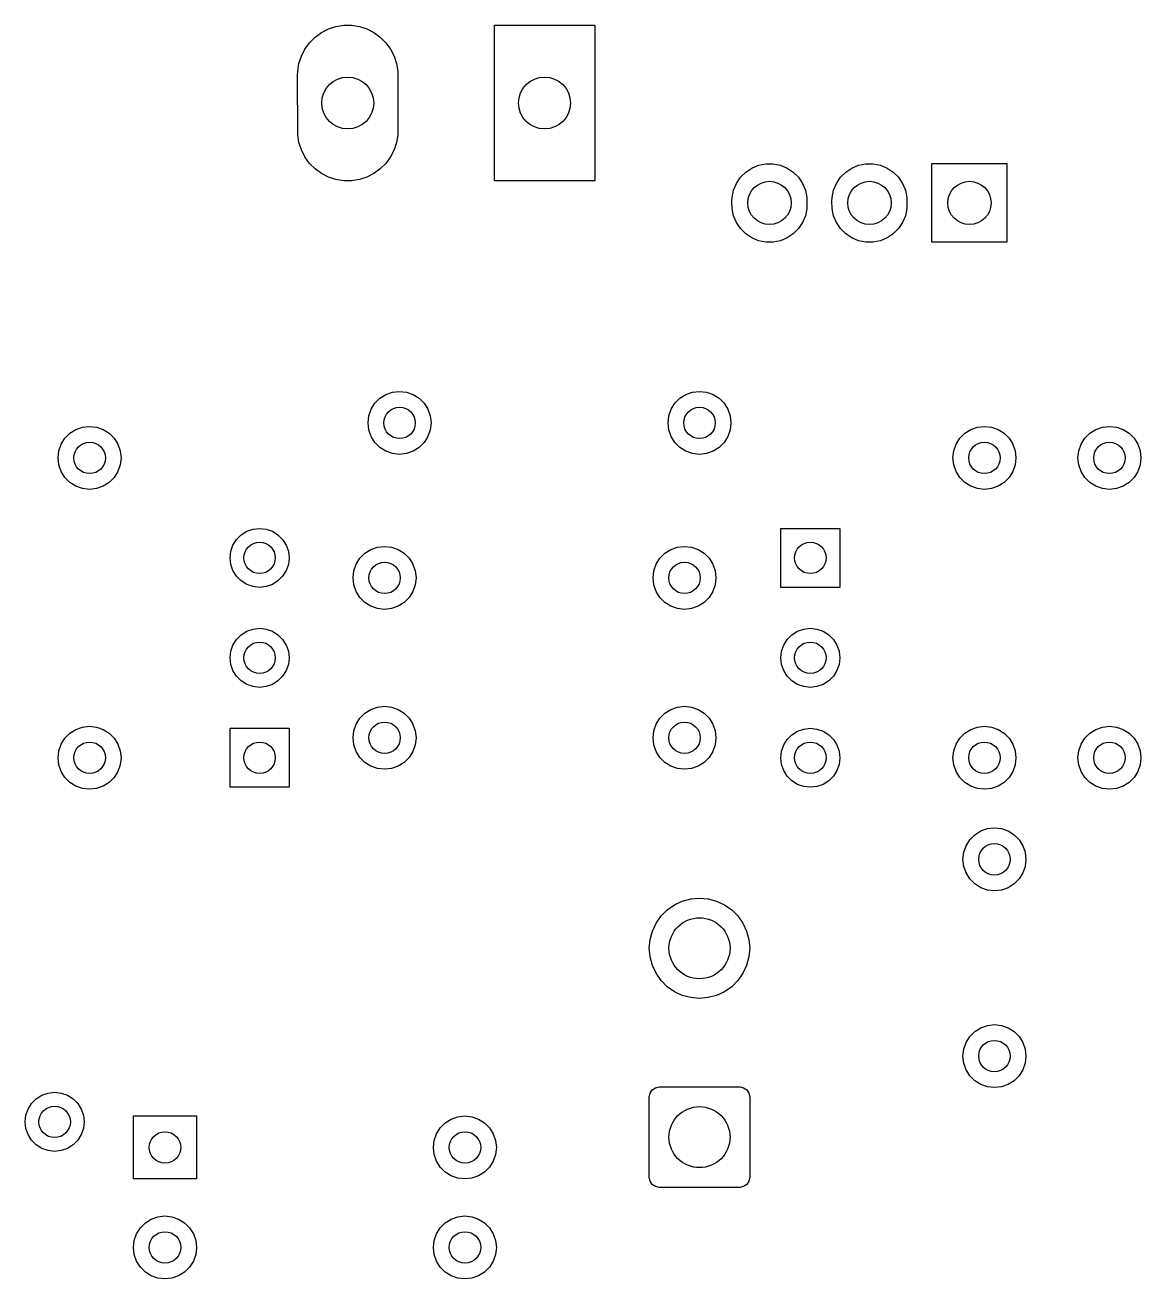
# Model space of a CAD drawing. Extents: x 57.3 to 117, y -104.7 to -72.8.
# Drawn here: x 88.66 to 117, y -104.68 to -72.82 of the extents above; entities that cross this region are included whole.
import ezdxf

# ---------------------------------------------------------------- set-up
doc = ezdxf.new("R2010")
doc.units = 0
doc.layers.add('BLACK', color=7, linetype='CONTINUOUS')

msp = doc.modelspace()

# ---------------------------------------------------------------- linework, layer by layer
at = {"layer": 'BLACK', "linetype": 'CONTINUOUS'}
for p, q in [((96.187814, -73.010884), (96.366079, -72.920054)), ((96.366079, -72.920054), (96.556357, -72.858228)), ((96.556357, -72.858228), (96.753965, -72.82693)), ((96.753965, -72.82693), (96.954035, -72.82693)), ((96.954035, -72.82693), (97.151643, -72.858228)), ((97.151643, -72.858228), (97.341921, -72.920054)), ((97.341921, -72.920054), (97.520186, -73.010884)), ((100.579, -76.783), (100.579, -72.823)), ((100.579, -72.823), (103.129, -72.823)), ((103.129, -72.823), (103.129, -76.783)), ((95.766884, -73.431814), (95.884482, -73.269954)), ((95.884482, -73.269954), (96.025954, -73.128482)), ((96.025954, -73.128482), (96.187814, -73.010884)), ((97.520186, -73.010884), (97.682046, -73.128482)), ((97.682046, -73.128482), (97.823518, -73.269954)), ((97.823518, -73.269954), (97.941116, -73.431814)), ((95.676054, -73.610079), (95.766884, -73.431814)), ((97.941116, -73.431814), (98.031946, -73.610079)), ((95.58293, -73.997965), (95.614228, -73.800357)), ((95.614228, -73.800357), (95.676054, -73.610079)), ((98.031946, -73.610079), (98.093772, -73.800357)), ((98.093772, -73.800357), (98.12507, -73.997965)), ((95.579, -74.098), (95.58293, -73.997965)), ((95.58293, -75.608035), (95.579, -74.098)), ((98.12507, -73.997965), (98.129, -75.508)), ((95.614228, -75.805643), (95.58293, -75.608035)), ((95.676054, -75.995921), (95.614228, -75.805643)), ((98.093772, -75.805643), (98.031946, -75.995921)), ((98.12507, -75.608035), (98.093772, -75.805643)), ((98.129, -75.508), (98.12507, -75.608035)), ((95.766884, -76.174186), (95.676054, -75.995921)), ((98.031946, -75.995921), (97.941116, -76.174186)), ((95.884482, -76.336046), (95.766884, -76.174186)), ((96.025954, -76.477518), (95.884482, -76.336046)), ((97.823518, -76.336046), (97.682046, -76.477518)), ((97.941116, -76.174186), (97.823518, -76.336046)), ((106.96474, -76.559208), (107.119995, -76.45547)), ((107.119995, -76.45547), (107.292504, -76.384014)), ((107.292504, -76.384014), (107.475639, -76.347587)), ((107.475639, -76.347587), (107.662361, -76.347587)), ((107.662361, -76.347587), (107.845496, -76.384014)), ((107.845496, -76.384014), (108.018005, -76.45547)), ((108.018005, -76.45547), (108.17326, -76.559208)), ((109.50474, -76.559208), (109.659995, -76.45547)), ((109.659995, -76.45547), (109.832504, -76.384014)), ((109.832504, -76.384014), (110.015639, -76.347587)), ((110.015639, -76.347587), (110.202361, -76.347587)), ((110.202361, -76.347587), (110.385496, -76.384014)), ((110.385496, -76.384014), (110.558005, -76.45547)), ((110.558005, -76.45547), (110.71326, -76.559208)), ((111.6965, -78.343), (111.6965, -76.343)), ((111.6965, -76.343), (113.6015, -76.343)), ((113.6015, -76.343), (113.6015, -78.343)), ((96.187814, -76.595116), (96.025954, -76.477518)), ((96.366079, -76.685946), (96.187814, -76.595116)), ((96.556357, -76.747772), (96.366079, -76.685946)), ((96.753965, -76.77907), (96.556357, -76.747772)), ((97.151643, -76.747772), (96.954035, -76.77907)), ((97.341921, -76.685946), (97.151643, -76.747772)), ((97.520186, -76.595116), (97.341921, -76.685946)), ((97.682046, -76.477518), (97.520186, -76.595116)), ((106.72897, -76.846495), (106.832708, -76.69124)), ((106.832708, -76.69124), (106.96474, -76.559208)), ((108.17326, -76.559208), (108.305292, -76.69124)), ((108.305292, -76.69124), (108.40903, -76.846495)), ((109.26897, -76.846495), (109.372708, -76.69124)), ((109.372708, -76.69124), (109.50474, -76.559208)), ((110.71326, -76.559208), (110.845292, -76.69124)), ((110.845292, -76.69124), (110.94903, -76.846495)), ((96.954035, -76.77907), (96.753965, -76.77907)), ((103.129, -76.783), (100.579, -76.783)), ((106.621087, -77.202139), (106.657514, -77.019004)), ((106.657514, -77.019004), (106.72897, -76.846495)), ((108.40903, -76.846495), (108.480486, -77.019004)), ((108.480486, -77.019004), (108.516913, -77.202139)), ((109.161087, -77.202139), (109.197514, -77.019004)), ((109.197514, -77.019004), (109.26897, -76.846495)), ((110.94903, -76.846495), (111.020486, -77.019004)), ((111.020486, -77.019004), (111.056913, -77.202139)), ((106.6165, -77.2955), (106.621087, -77.202139)), ((106.621087, -77.483861), (106.6165, -77.2955)), ((108.516913, -77.202139), (108.5215, -77.3905)), ((108.5215, -77.3905), (108.516913, -77.483861)), ((109.1565, -77.2955), (109.161087, -77.202139)), ((109.161087, -77.483861), (109.1565, -77.2955)), ((111.056913, -77.202139), (111.0615, -77.3905)), ((111.0615, -77.3905), (111.056913, -77.483861)), ((106.657514, -77.666996), (106.621087, -77.483861)), ((106.72897, -77.839505), (106.657514, -77.666996)), ((108.480486, -77.666996), (108.40903, -77.839505)), ((108.516913, -77.483861), (108.480486, -77.666996)), ((109.197514, -77.666996), (109.161087, -77.483861)), ((109.26897, -77.839505), (109.197514, -77.666996)), ((111.020486, -77.666996), (110.94903, -77.839505)), ((111.056913, -77.483861), (111.020486, -77.666996)), ((106.832708, -77.99476), (106.72897, -77.839505)), ((106.96474, -78.126792), (106.832708, -77.99476)), ((108.305292, -77.99476), (108.17326, -78.126792)), ((108.40903, -77.839505), (108.305292, -77.99476)), ((109.372708, -77.99476), (109.26897, -77.839505)), ((109.50474, -78.126792), (109.372708, -77.99476)), ((110.845292, -77.99476), (110.71326, -78.126792)), ((110.94903, -77.839505), (110.845292, -77.99476)), ((107.119995, -78.23053), (106.96474, -78.126792)), ((107.292504, -78.301986), (107.119995, -78.23053)), ((107.475639, -78.338413), (107.292504, -78.301986)), ((107.662361, -78.338413), (107.475639, -78.338413)), ((107.845496, -78.301986), (107.662361, -78.338413)), ((108.018005, -78.23053), (107.845496, -78.301986)), ((108.17326, -78.126792), (108.018005, -78.23053)), ((109.659995, -78.23053), (109.50474, -78.126792)), ((109.832504, -78.301986), (109.659995, -78.23053)), ((110.015639, -78.338413), (109.832504, -78.301986)), ((110.202361, -78.338413), (110.015639, -78.338413)), ((110.385496, -78.301986), (110.202361, -78.338413)), ((110.558005, -78.23053), (110.385496, -78.301986)), ((110.71326, -78.126792), (110.558005, -78.23053)), ((113.6015, -78.343), (111.6965, -78.343)), ((97.823893, -82.210225), (97.992983, -82.151058)), ((97.992983, -82.151058), (98.171, -82.131)), ((98.171, -82.131), (98.349017, -82.151058)), ((98.349017, -82.151058), (98.518107, -82.210225)), ((105.443893, -82.210225), (105.612983, -82.151058)), ((105.612983, -82.151058), (105.791, -82.131)), ((105.791, -82.131), (105.969017, -82.151058)), ((105.969017, -82.151058), (106.138107, -82.210225)), ((97.450225, -82.583893), (97.545535, -82.432208)), ((97.545535, -82.432208), (97.672208, -82.305535)), ((97.672208, -82.305535), (97.823893, -82.210225)), ((98.518107, -82.210225), (98.669792, -82.305535)), ((98.669792, -82.305535), (98.796465, -82.432208)), ((98.796465, -82.432208), (98.891775, -82.583893)), ((105.070225, -82.583893), (105.165535, -82.432208)), ((105.165535, -82.432208), (105.292208, -82.305535)), ((105.292208, -82.305535), (105.443893, -82.210225)), ((106.138107, -82.210225), (106.289792, -82.305535)), ((106.289792, -82.305535), (106.416465, -82.432208)), ((106.416465, -82.432208), (106.511775, -82.583893)), ((97.371, -82.931), (97.391058, -82.752983)), ((97.391058, -82.752983), (97.450225, -82.583893)), ((98.891775, -82.583893), (98.950942, -82.752983)), ((98.950942, -82.752983), (98.971, -82.931)), ((104.991, -82.931), (105.011058, -82.752983)), ((105.011058, -82.752983), (105.070225, -82.583893)), ((106.511775, -82.583893), (106.570942, -82.752983)), ((106.570942, -82.752983), (106.591, -82.931)), ((89.798208, -83.194535), (89.949893, -83.099225)), ((89.949893, -83.099225), (90.118983, -83.040058)), ((90.118983, -83.040058), (90.297, -83.02)), ((90.297, -83.02), (90.475017, -83.040058)), ((90.475017, -83.040058), (90.644107, -83.099225)), ((90.644107, -83.099225), (90.795792, -83.194535)), ((97.391058, -83.109017), (97.371, -82.931)), ((97.450225, -83.278107), (97.391058, -83.109017)), ((98.950942, -83.109017), (98.891775, -83.278107)), ((98.971, -82.931), (98.950942, -83.109017)), ((105.011058, -83.109017), (104.991, -82.931)), ((105.070225, -83.278107), (105.011058, -83.109017)), ((106.570942, -83.109017), (106.511775, -83.278107)), ((106.591, -82.931), (106.570942, -83.109017)), ((112.531208, -83.194535), (112.682893, -83.099225)), ((112.682893, -83.099225), (112.851983, -83.040058)), ((112.851983, -83.040058), (113.03, -83.02)), ((113.03, -83.02), (113.208017, -83.040058)), ((113.208017, -83.040058), (113.377107, -83.099225)), ((113.377107, -83.099225), (113.528792, -83.194535)), ((115.706208, -83.194535), (115.857893, -83.099225)), ((115.857893, -83.099225), (116.026983, -83.040058)), ((116.026983, -83.040058), (116.205, -83.02)), ((116.205, -83.02), (116.383017, -83.040058)), ((116.383017, -83.040058), (116.552107, -83.099225)), ((116.552107, -83.099225), (116.703792, -83.194535)), ((89.576225, -83.472893), (89.671535, -83.321208)), ((89.671535, -83.321208), (89.798208, -83.194535)), ((90.795792, -83.194535), (90.922465, -83.321208)), ((90.922465, -83.321208), (91.017775, -83.472893)), ((97.545535, -83.429792), (97.450225, -83.278107)), ((97.672208, -83.556465), (97.545535, -83.429792)), ((98.796465, -83.429792), (98.669792, -83.556465)), ((98.891775, -83.278107), (98.796465, -83.429792)), ((105.165535, -83.429792), (105.070225, -83.278107)), ((105.292208, -83.556465), (105.165535, -83.429792)), ((106.416465, -83.429792), (106.289792, -83.556465)), ((106.511775, -83.278107), (106.416465, -83.429792)), ((112.309225, -83.472893), (112.404535, -83.321208)), ((112.404535, -83.321208), (112.531208, -83.194535)), ((113.528792, -83.194535), (113.655465, -83.321208)), ((113.655465, -83.321208), (113.750775, -83.472893)), ((115.484225, -83.472893), (115.579535, -83.321208)), ((115.579535, -83.321208), (115.706208, -83.194535)), ((116.703792, -83.194535), (116.830465, -83.321208)), ((116.830465, -83.321208), (116.925775, -83.472893)), ((89.497, -83.82), (89.517058, -83.641983)), ((89.517058, -83.641983), (89.576225, -83.472893)), ((91.017775, -83.472893), (91.076942, -83.641983)), ((91.076942, -83.641983), (91.097, -83.82)), ((97.823893, -83.651775), (97.672208, -83.556465)), ((97.992983, -83.710942), (97.823893, -83.651775)), ((98.171, -83.731), (97.992983, -83.710942)), ((98.349017, -83.710942), (98.171, -83.731)), ((98.518107, -83.651775), (98.349017, -83.710942)), ((98.669792, -83.556465), (98.518107, -83.651775)), ((105.443893, -83.651775), (105.292208, -83.556465)), ((105.612983, -83.710942), (105.443893, -83.651775)), ((105.791, -83.731), (105.612983, -83.710942)), ((105.969017, -83.710942), (105.791, -83.731)), ((106.138107, -83.651775), (105.969017, -83.710942)), ((106.289792, -83.556465), (106.138107, -83.651775)), ((112.23, -83.82), (112.250058, -83.641983)), ((112.250058, -83.641983), (112.309225, -83.472893)), ((113.750775, -83.472893), (113.809942, -83.641983)), ((113.809942, -83.641983), (113.83, -83.82)), ((115.405, -83.82), (115.425058, -83.641983)), ((115.425058, -83.641983), (115.484225, -83.472893)), ((116.925775, -83.472893), (116.984942, -83.641983)), ((116.984942, -83.641983), (117.005, -83.82)), ((89.517058, -83.998017), (89.497, -83.82)), ((89.576225, -84.167107), (89.517058, -83.998017)), ((91.076942, -83.998017), (91.017775, -84.167107)), ((91.097, -83.82), (91.076942, -83.998017)), ((112.250058, -83.998017), (112.23, -83.82)), ((112.309225, -84.167107), (112.250058, -83.998017)), ((113.809942, -83.998017), (113.750775, -84.167107)), ((113.83, -83.82), (113.809942, -83.998017)), ((115.425058, -83.998017), (115.405, -83.82)), ((115.484225, -84.167107), (115.425058, -83.998017)), ((116.984942, -83.998017), (116.925775, -84.167107)), ((117.005, -83.82), (116.984942, -83.998017)), ((89.671535, -84.318792), (89.576225, -84.167107)), ((89.798208, -84.445465), (89.671535, -84.318792)), ((90.922465, -84.318792), (90.795792, -84.445465)), ((91.017775, -84.167107), (90.922465, -84.318792)), ((112.404535, -84.318792), (112.309225, -84.167107)), ((112.531208, -84.445465), (112.404535, -84.318792)), ((113.655465, -84.318792), (113.528792, -84.445465)), ((113.750775, -84.167107), (113.655465, -84.318792)), ((115.579535, -84.318792), (115.484225, -84.167107)), ((115.706208, -84.445465), (115.579535, -84.318792)), ((116.830465, -84.318792), (116.703792, -84.445465)), ((116.925775, -84.167107), (116.830465, -84.318792)), ((89.949893, -84.540775), (89.798208, -84.445465)), ((90.118983, -84.599942), (89.949893, -84.540775)), ((90.297, -84.62), (90.118983, -84.599942)), ((90.475017, -84.599942), (90.297, -84.62)), ((90.644107, -84.540775), (90.475017, -84.599942)), ((90.795792, -84.445465), (90.644107, -84.540775)), ((112.682893, -84.540775), (112.531208, -84.445465)), ((112.851983, -84.599942), (112.682893, -84.540775)), ((113.03, -84.62), (112.851983, -84.599942)), ((113.208017, -84.599942), (113.03, -84.62)), ((113.377107, -84.540775), (113.208017, -84.599942)), ((113.528792, -84.445465), (113.377107, -84.540775)), ((115.857893, -84.540775), (115.706208, -84.445465)), ((116.026983, -84.599942), (115.857893, -84.540775)), ((116.205, -84.62), (116.026983, -84.599942)), ((116.383017, -84.599942), (116.205, -84.62)), ((116.552107, -84.540775), (116.383017, -84.599942)), ((116.703792, -84.445465), (116.552107, -84.540775)), ((94.147383, -85.773626), (94.289587, -85.684273)), ((94.289587, -85.684273), (94.448109, -85.628804)), ((94.448109, -85.628804), (94.615, -85.61)), ((94.615, -85.61), (94.781891, -85.628804)), ((94.781891, -85.628804), (94.940413, -85.684273)), ((94.940413, -85.684273), (95.082617, -85.773626)), ((107.856, -87.11), (107.856, -85.61)), ((107.856, -85.61), (109.356, -85.61)), ((109.356, -85.61), (109.356, -87.11)), ((93.939273, -86.034587), (94.028626, -85.892383)), ((94.028626, -85.892383), (94.147383, -85.773626)), ((95.082617, -85.773626), (95.201374, -85.892383)), ((95.201374, -85.892383), (95.290727, -86.034587)), ((93.865, -86.36), (93.883804, -86.193109)), ((93.883804, -86.193109), (93.939273, -86.034587)), ((95.290727, -86.034587), (95.346196, -86.193109)), ((95.346196, -86.193109), (95.365, -86.36)), ((97.164535, -86.369208), (97.291208, -86.242535)), ((97.291208, -86.242535), (97.442893, -86.147225)), ((97.442893, -86.147225), (97.611983, -86.088058)), ((97.611983, -86.088058), (97.79, -86.068)), ((97.79, -86.068), (97.968017, -86.088058)), ((97.968017, -86.088058), (98.137107, -86.147225)), ((98.137107, -86.147225), (98.288792, -86.242535)), ((98.288792, -86.242535), (98.415465, -86.369208)), ((104.784535, -86.369208), (104.911208, -86.242535)), ((104.911208, -86.242535), (105.062893, -86.147225)), ((105.062893, -86.147225), (105.231983, -86.088058)), ((105.231983, -86.088058), (105.41, -86.068)), ((105.41, -86.068), (105.588017, -86.088058)), ((105.588017, -86.088058), (105.757107, -86.147225)), ((105.757107, -86.147225), (105.908792, -86.242535)), ((105.908792, -86.242535), (106.035465, -86.369208)), ((93.883804, -86.526891), (93.865, -86.36)), ((93.939273, -86.685413), (93.883804, -86.526891)), ((95.346196, -86.526891), (95.290727, -86.685413)), ((95.365, -86.36), (95.346196, -86.526891)), ((97.010058, -86.689983), (97.069225, -86.520893)), ((97.069225, -86.520893), (97.164535, -86.369208)), ((98.415465, -86.369208), (98.510775, -86.520893)), ((98.510775, -86.520893), (98.569942, -86.689983)), ((104.630058, -86.689983), (104.689225, -86.520893)), ((104.689225, -86.520893), (104.784535, -86.369208)), ((106.035465, -86.369208), (106.130775, -86.520893)), ((106.130775, -86.520893), (106.189942, -86.689983)), ((94.028626, -86.827617), (93.939273, -86.685413)), ((94.147383, -86.946374), (94.028626, -86.827617)), ((94.289587, -87.035727), (94.147383, -86.946374)), ((95.082617, -86.946374), (94.940413, -87.035727)), ((95.201374, -86.827617), (95.082617, -86.946374)), ((95.290727, -86.685413), (95.201374, -86.827617)), ((96.99, -86.868), (97.010058, -86.689983)), ((97.010058, -87.046017), (96.99, -86.868)), ((98.569942, -86.689983), (98.59, -86.868)), ((98.59, -86.868), (98.569942, -87.046017)), ((104.61, -86.868), (104.630058, -86.689983)), ((104.630058, -87.046017), (104.61, -86.868)), ((106.189942, -86.689983), (106.21, -86.868)), ((106.21, -86.868), (106.189942, -87.046017)), ((94.448109, -87.091196), (94.289587, -87.035727)), ((94.615, -87.11), (94.448109, -87.091196)), ((94.781891, -87.091196), (94.615, -87.11)), ((94.940413, -87.035727), (94.781891, -87.091196)), ((97.069225, -87.215107), (97.010058, -87.046017)), ((97.164535, -87.366792), (97.069225, -87.215107)), ((98.510775, -87.215107), (98.415465, -87.366792)), ((98.569942, -87.046017), (98.510775, -87.215107)), ((104.689225, -87.215107), (104.630058, -87.046017)), ((104.784535, -87.366792), (104.689225, -87.215107)), ((106.130775, -87.215107), (106.035465, -87.366792)), ((106.189942, -87.046017), (106.130775, -87.215107)), ((109.356, -87.11), (107.856, -87.11)), ((97.291208, -87.493465), (97.164535, -87.366792)), ((97.442893, -87.588775), (97.291208, -87.493465)), ((97.611983, -87.647942), (97.442893, -87.588775)), ((98.137107, -87.588775), (97.968017, -87.647942)), ((98.288792, -87.493465), (98.137107, -87.588775)), ((98.415465, -87.366792), (98.288792, -87.493465)), ((104.911208, -87.493465), (104.784535, -87.366792)), ((105.062893, -87.588775), (104.911208, -87.493465)), ((105.231983, -87.647942), (105.062893, -87.588775)), ((105.757107, -87.588775), (105.588017, -87.647942)), ((105.908792, -87.493465), (105.757107, -87.588775)), ((106.035465, -87.366792), (105.908792, -87.493465)), ((97.79, -87.668), (97.611983, -87.647942)), ((97.968017, -87.647942), (97.79, -87.668)), ((105.41, -87.668), (105.231983, -87.647942)), ((105.588017, -87.647942), (105.41, -87.668)), ((94.147383, -88.313626), (94.289587, -88.224273)), ((94.289587, -88.224273), (94.448109, -88.168804)), ((94.448109, -88.168804), (94.615, -88.15)), ((94.615, -88.15), (94.781891, -88.168804)), ((94.781891, -88.168804), (94.940413, -88.224273)), ((94.940413, -88.224273), (95.082617, -88.313626)), ((108.138383, -88.313626), (108.280587, -88.224273)), ((108.280587, -88.224273), (108.439109, -88.168804)), ((108.439109, -88.168804), (108.606, -88.15)), ((108.606, -88.15), (108.772891, -88.168804)), ((108.772891, -88.168804), (108.931413, -88.224273)), ((108.931413, -88.224273), (109.073617, -88.313626)), ((93.939273, -88.574587), (94.028626, -88.432383)), ((94.028626, -88.432383), (94.147383, -88.313626)), ((95.082617, -88.313626), (95.201374, -88.432383)), ((95.201374, -88.432383), (95.290727, -88.574587)), ((107.930273, -88.574587), (108.019626, -88.432383)), ((108.019626, -88.432383), (108.138383, -88.313626)), ((109.073617, -88.313626), (109.192374, -88.432383)), ((109.192374, -88.432383), (109.281727, -88.574587)), ((93.865, -88.9), (93.883804, -88.733109)), ((93.883804, -88.733109), (93.939273, -88.574587)), ((95.290727, -88.574587), (95.346196, -88.733109)), ((95.346196, -88.733109), (95.365, -88.9)), ((107.856, -88.9), (107.874804, -88.733109)), ((107.874804, -88.733109), (107.930273, -88.574587)), ((109.281727, -88.574587), (109.337196, -88.733109)), ((109.337196, -88.733109), (109.356, -88.9)), ((93.883804, -89.066891), (93.865, -88.9)), ((93.939273, -89.225413), (93.883804, -89.066891)), ((95.346196, -89.066891), (95.290727, -89.225413)), ((95.365, -88.9), (95.346196, -89.066891)), ((107.874804, -89.066891), (107.856, -88.9)), ((107.930273, -89.225413), (107.874804, -89.066891)), ((109.337196, -89.066891), (109.281727, -89.225413)), ((109.356, -88.9), (109.337196, -89.066891)), ((94.028626, -89.367617), (93.939273, -89.225413)), ((94.147383, -89.486374), (94.028626, -89.367617)), ((94.289587, -89.575727), (94.147383, -89.486374)), ((95.082617, -89.486374), (94.940413, -89.575727)), ((95.201374, -89.367617), (95.082617, -89.486374)), ((95.290727, -89.225413), (95.201374, -89.367617)), ((108.019626, -89.367617), (107.930273, -89.225413)), ((108.138383, -89.486374), (108.019626, -89.367617)), ((108.280587, -89.575727), (108.138383, -89.486374)), ((109.073617, -89.486374), (108.931413, -89.575727)), ((109.192374, -89.367617), (109.073617, -89.486374)), ((109.281727, -89.225413), (109.192374, -89.367617)), ((94.448109, -89.631196), (94.289587, -89.575727)), ((94.615, -89.65), (94.448109, -89.631196)), ((94.781891, -89.631196), (94.615, -89.65)), ((94.940413, -89.575727), (94.781891, -89.631196)), ((108.439109, -89.631196), (108.280587, -89.575727)), ((108.606, -89.65), (108.439109, -89.631196)), ((108.772891, -89.631196), (108.606, -89.65)), ((108.931413, -89.575727), (108.772891, -89.631196)), ((97.442893, -90.211225), (97.611983, -90.152058)), ((97.611983, -90.152058), (97.79, -90.132)), ((97.79, -90.132), (97.968017, -90.152058)), ((97.968017, -90.152058), (98.137107, -90.211225)), ((105.062893, -90.211225), (105.231983, -90.152058)), ((105.231983, -90.152058), (105.41, -90.132)), ((105.41, -90.132), (105.588017, -90.152058)), ((105.588017, -90.152058), (105.757107, -90.211225)), ((97.069225, -90.584893), (97.164535, -90.433208)), ((97.164535, -90.433208), (97.291208, -90.306535)), ((97.291208, -90.306535), (97.442893, -90.211225)), ((98.137107, -90.211225), (98.288792, -90.306535)), ((98.288792, -90.306535), (98.415465, -90.433208)), ((98.415465, -90.433208), (98.510775, -90.584893)), ((104.689225, -90.584893), (104.784535, -90.433208)), ((104.784535, -90.433208), (104.911208, -90.306535)), ((104.911208, -90.306535), (105.062893, -90.211225)), ((105.757107, -90.211225), (105.908792, -90.306535)), ((105.908792, -90.306535), (106.035465, -90.433208)), ((106.035465, -90.433208), (106.130775, -90.584893)), ((89.798208, -90.814535), (89.949893, -90.719225)), ((89.949893, -90.719225), (90.118983, -90.660058)), ((90.118983, -90.660058), (90.297, -90.64)), ((90.297, -90.64), (90.475017, -90.660058)), ((90.475017, -90.660058), (90.644107, -90.719225)), ((90.644107, -90.719225), (90.795792, -90.814535)), ((93.865, -92.19), (93.865, -90.69)), ((93.865, -90.69), (95.365, -90.69)), ((95.365, -90.69), (95.365, -92.19)), ((96.99, -90.932), (97.010058, -90.753983)), ((97.010058, -90.753983), (97.069225, -90.584893)), ((98.510775, -90.584893), (98.569942, -90.753983)), ((98.569942, -90.753983), (98.59, -90.932)), ((104.61, -90.932), (104.630058, -90.753983)), ((104.630058, -90.753983), (104.689225, -90.584893)), ((106.130775, -90.584893), (106.189942, -90.753983)), ((106.189942, -90.753983), (106.21, -90.932)), ((108.138383, -90.853626), (108.280587, -90.764273)), ((108.280587, -90.764273), (108.439109, -90.708804)), ((108.439109, -90.708804), (108.606, -90.69)), ((108.606, -90.69), (108.772891, -90.708804)), ((108.772891, -90.708804), (108.931413, -90.764273)), ((108.931413, -90.764273), (109.073617, -90.853626)), ((112.531208, -90.814535), (112.682893, -90.719225)), ((112.682893, -90.719225), (112.851983, -90.660058)), ((112.851983, -90.660058), (113.03, -90.64)), ((113.03, -90.64), (113.208017, -90.660058)), ((113.208017, -90.660058), (113.377107, -90.719225)), ((113.377107, -90.719225), (113.528792, -90.814535)), ((115.706208, -90.814535), (115.857893, -90.719225)), ((115.857893, -90.719225), (116.026983, -90.660058)), ((116.026983, -90.660058), (116.205, -90.64)), ((116.205, -90.64), (116.383017, -90.660058)), ((116.383017, -90.660058), (116.552107, -90.719225)), ((116.552107, -90.719225), (116.703792, -90.814535)), ((89.517058, -91.261983), (89.576225, -91.092893)), ((89.576225, -91.092893), (89.671535, -90.941208)), ((89.671535, -90.941208), (89.798208, -90.814535)), ((90.795792, -90.814535), (90.922465, -90.941208)), ((90.922465, -90.941208), (91.017775, -91.092893)), ((91.017775, -91.092893), (91.076942, -91.261983)), ((97.010058, -91.110017), (96.99, -90.932)), ((97.069225, -91.279107), (97.010058, -91.110017)), ((98.569942, -91.110017), (98.510775, -91.279107)), ((98.59, -90.932), (98.569942, -91.110017)), ((104.630058, -91.110017), (104.61, -90.932)), ((104.689225, -91.279107), (104.630058, -91.110017)), ((106.189942, -91.110017), (106.130775, -91.279107)), ((106.21, -90.932), (106.189942, -91.110017)), ((107.930273, -91.114587), (108.019626, -90.972383)), ((108.019626, -90.972383), (108.138383, -90.853626)), ((109.073617, -90.853626), (109.192374, -90.972383)), ((109.192374, -90.972383), (109.281727, -91.114587)), ((112.250058, -91.261983), (112.309225, -91.092893)), ((112.309225, -91.092893), (112.404535, -90.941208)), ((112.404535, -90.941208), (112.531208, -90.814535)), ((113.528792, -90.814535), (113.655465, -90.941208)), ((113.655465, -90.941208), (113.750775, -91.092893)), ((113.750775, -91.092893), (113.809942, -91.261983)), ((115.425058, -91.261983), (115.484225, -91.092893)), ((115.484225, -91.092893), (115.579535, -90.941208)), ((115.579535, -90.941208), (115.706208, -90.814535)), ((116.703792, -90.814535), (116.830465, -90.941208)), ((116.830465, -90.941208), (116.925775, -91.092893)), ((116.925775, -91.092893), (116.984942, -91.261983)), ((89.497, -91.44), (89.517058, -91.261983)), ((91.076942, -91.261983), (91.097, -91.44)), ((97.164535, -91.430792), (97.069225, -91.279107)), ((97.291208, -91.557465), (97.164535, -91.430792)), ((98.415465, -91.430792), (98.288792, -91.557465)), ((98.510775, -91.279107), (98.415465, -91.430792)), ((104.784535, -91.430792), (104.689225, -91.279107)), ((104.911208, -91.557465), (104.784535, -91.430792)), ((106.035465, -91.430792), (105.908792, -91.557465)), ((106.130775, -91.279107), (106.035465, -91.430792)), ((107.856, -91.44), (107.874804, -91.273109)), ((107.874804, -91.273109), (107.930273, -91.114587)), ((109.281727, -91.114587), (109.337196, -91.273109)), ((109.337196, -91.273109), (109.356, -91.44)), ((112.23, -91.44), (112.250058, -91.261983)), ((113.809942, -91.261983), (113.83, -91.44)), ((115.405, -91.44), (115.425058, -91.261983)), ((116.984942, -91.261983), (117.005, -91.44)), ((89.517058, -91.618017), (89.497, -91.44)), ((89.576225, -91.787107), (89.517058, -91.618017)), ((91.076942, -91.618017), (91.017775, -91.787107)), ((91.097, -91.44), (91.076942, -91.618017)), ((97.442893, -91.652775), (97.291208, -91.557465)), ((97.611983, -91.711942), (97.442893, -91.652775)), ((97.79, -91.732), (97.611983, -91.711942)), ((97.968017, -91.711942), (97.79, -91.732)), ((98.137107, -91.652775), (97.968017, -91.711942)), ((98.288792, -91.557465), (98.137107, -91.652775)), ((105.062893, -91.652775), (104.911208, -91.557465)), ((105.231983, -91.711942), (105.062893, -91.652775)), ((105.41, -91.732), (105.231983, -91.711942)), ((105.588017, -91.711942), (105.41, -91.732)), ((105.757107, -91.652775), (105.588017, -91.711942)), ((105.908792, -91.557465), (105.757107, -91.652775)), ((107.874804, -91.606891), (107.856, -91.44)), ((107.930273, -91.765413), (107.874804, -91.606891)), ((109.337196, -91.606891), (109.281727, -91.765413)), ((109.356, -91.44), (109.337196, -91.606891)), ((112.250058, -91.618017), (112.23, -91.44)), ((112.309225, -91.787107), (112.250058, -91.618017)), ((113.809942, -91.618017), (113.750775, -91.787107)), ((113.83, -91.44), (113.809942, -91.618017)), ((115.425058, -91.618017), (115.405, -91.44)), ((115.484225, -91.787107), (115.425058, -91.618017)), ((116.984942, -91.618017), (116.925775, -91.787107)), ((117.005, -91.44), (116.984942, -91.618017)), ((89.671535, -91.938792), (89.576225, -91.787107)), ((89.798208, -92.065465), (89.671535, -91.938792)), ((89.949893, -92.160775), (89.798208, -92.065465)), ((90.795792, -92.065465), (90.644107, -92.160775)), ((90.922465, -91.938792), (90.795792, -92.065465)), ((91.017775, -91.787107), (90.922465, -91.938792)), ((108.019626, -91.907617), (107.930273, -91.765413)), ((108.138383, -92.026374), (108.019626, -91.907617)), ((108.280587, -92.115727), (108.138383, -92.026374)), ((109.073617, -92.026374), (108.931413, -92.115727)), ((109.192374, -91.907617), (109.073617, -92.026374)), ((109.281727, -91.765413), (109.192374, -91.907617)), ((112.404535, -91.938792), (112.309225, -91.787107)), ((112.531208, -92.065465), (112.404535, -91.938792)), ((112.682893, -92.160775), (112.531208, -92.065465)), ((113.528792, -92.065465), (113.377107, -92.160775)), ((113.655465, -91.938792), (113.528792, -92.065465)), ((113.750775, -91.787107), (113.655465, -91.938792)), ((115.579535, -91.938792), (115.484225, -91.787107)), ((115.706208, -92.065465), (115.579535, -91.938792)), ((115.857893, -92.160775), (115.706208, -92.065465)), ((116.703792, -92.065465), (116.552107, -92.160775)), ((116.830465, -91.938792), (116.703792, -92.065465)), ((116.925775, -91.787107), (116.830465, -91.938792)), ((90.118983, -92.219942), (89.949893, -92.160775)), ((90.297, -92.24), (90.118983, -92.219942)), ((90.475017, -92.219942), (90.297, -92.24)), ((90.644107, -92.160775), (90.475017, -92.219942)), ((95.365, -92.19), (93.865, -92.19)), ((108.439109, -92.171196), (108.280587, -92.115727)), ((108.606, -92.19), (108.439109, -92.171196)), ((108.772891, -92.171196), (108.606, -92.19)), ((108.931413, -92.115727), (108.772891, -92.171196)), ((112.851983, -92.219942), (112.682893, -92.160775)), ((113.03, -92.24), (112.851983, -92.219942)), ((113.208017, -92.219942), (113.03, -92.24)), ((113.377107, -92.160775), (113.208017, -92.219942)), ((116.026983, -92.219942), (115.857893, -92.160775)), ((116.205, -92.24), (116.026983, -92.219942)), ((116.383017, -92.219942), (116.205, -92.24)), ((116.552107, -92.160775), (116.383017, -92.219942)), ((112.785208, -93.394535), (112.936893, -93.299225)), ((112.936893, -93.299225), (113.105983, -93.240058)), ((113.105983, -93.240058), (113.284, -93.22)), ((113.284, -93.22), (113.462017, -93.240058)), ((113.462017, -93.240058), (113.631107, -93.299225)), ((113.631107, -93.299225), (113.782792, -93.394535)), ((112.563225, -93.672893), (112.658535, -93.521208)), ((112.658535, -93.521208), (112.785208, -93.394535)), ((113.782792, -93.394535), (113.909465, -93.521208)), ((113.909465, -93.521208), (114.004775, -93.672893)), ((112.484, -94.02), (112.504058, -93.841983)), ((112.504058, -93.841983), (112.563225, -93.672893)), ((114.004775, -93.672893), (114.063942, -93.841983)), ((114.063942, -93.841983), (114.084, -94.02)), ((112.504058, -94.198017), (112.484, -94.02)), ((112.563225, -94.367107), (112.504058, -94.198017)), ((114.063942, -94.198017), (114.004775, -94.367107)), ((114.084, -94.02), (114.063942, -94.198017)), ((112.658535, -94.518792), (112.563225, -94.367107)), ((112.785208, -94.645465), (112.658535, -94.518792)), ((113.909465, -94.518792), (113.782792, -94.645465)), ((114.004775, -94.367107), (113.909465, -94.518792)), ((112.936893, -94.740775), (112.785208, -94.645465)), ((113.105983, -94.799942), (112.936893, -94.740775)), ((113.284, -94.82), (113.105983, -94.799942)), ((113.462017, -94.799942), (113.284, -94.82)), ((113.631107, -94.740775), (113.462017, -94.799942)), ((113.782792, -94.645465), (113.631107, -94.740775)), ((104.971446, -95.302293), (105.1535, -95.174818)), ((105.1535, -95.174818), (105.354924, -95.080892)), ((105.354924, -95.080892), (105.569599, -95.02337)), ((105.569599, -95.02337), (105.791, -95.004)), ((105.791, -95.004), (106.012401, -95.02337)), ((106.012401, -95.02337), (106.227076, -95.080892)), ((106.227076, -95.080892), (106.4285, -95.174818)), ((106.4285, -95.174818), (106.610554, -95.302293)), ((104.686818, -95.6415), (104.814293, -95.459446)), ((104.814293, -95.459446), (104.971446, -95.302293)), ((106.610554, -95.302293), (106.767707, -95.459446)), ((106.767707, -95.459446), (106.895182, -95.6415)), ((104.53537, -96.057599), (104.592892, -95.842924)), ((104.592892, -95.842924), (104.686818, -95.6415)), ((106.895182, -95.6415), (106.989108, -95.842924)), ((106.989108, -95.842924), (107.04663, -96.057599)), ((104.516, -96.279), (104.53537, -96.057599)), ((107.04663, -96.057599), (107.066, -96.279)), ((104.53537, -96.500401), (104.516, -96.279)), ((104.592892, -96.715076), (104.53537, -96.500401)), ((107.04663, -96.500401), (106.989108, -96.715076)), ((107.066, -96.279), (107.04663, -96.500401)), ((104.686818, -96.9165), (104.592892, -96.715076)), ((106.989108, -96.715076), (106.895182, -96.9165)), ((104.814293, -97.098554), (104.686818, -96.9165)), ((104.971446, -97.255707), (104.814293, -97.098554)), ((106.767707, -97.098554), (106.610554, -97.255707)), ((106.895182, -96.9165), (106.767707, -97.098554)), ((105.1535, -97.383182), (104.971446, -97.255707)), ((105.354924, -97.477108), (105.1535, -97.383182)), ((105.569599, -97.53463), (105.354924, -97.477108)), ((106.227076, -97.477108), (106.012401, -97.53463)), ((106.4285, -97.383182), (106.227076, -97.477108)), ((106.610554, -97.255707), (106.4285, -97.383182)), ((105.791, -97.554), (105.569599, -97.53463)), ((106.012401, -97.53463), (105.791, -97.554)), ((112.658535, -98.521208), (112.785208, -98.394535)), ((112.785208, -98.394535), (112.936893, -98.299225)), ((112.936893, -98.299225), (113.105983, -98.240058)), ((113.105983, -98.240058), (113.284, -98.22)), ((113.284, -98.22), (113.462017, -98.240058)), ((113.462017, -98.240058), (113.631107, -98.299225)), ((113.631107, -98.299225), (113.782792, -98.394535)), ((113.782792, -98.394535), (113.909465, -98.521208)), ((112.504058, -98.841983), (112.563225, -98.672893)), ((112.563225, -98.672893), (112.658535, -98.521208)), ((113.909465, -98.521208), (114.004775, -98.672893)), ((114.004775, -98.672893), (114.063942, -98.841983)), ((112.484, -99.02), (112.504058, -98.841983)), ((112.504058, -99.198017), (112.484, -99.02)), ((114.063942, -98.841983), (114.084, -99.02)), ((114.084, -99.02), (114.063942, -99.198017)), ((112.563225, -99.367107), (112.504058, -99.198017)), ((112.658535, -99.518792), (112.563225, -99.367107)), ((114.004775, -99.367107), (113.909465, -99.518792)), ((114.063942, -99.198017), (114.004775, -99.367107)), ((112.785208, -99.645465), (112.658535, -99.518792)), ((112.936893, -99.740775), (112.785208, -99.645465)), ((113.782792, -99.645465), (113.631107, -99.740775)), ((113.909465, -99.518792), (113.782792, -99.645465)), ((88.940383, -100.103626), (89.082587, -100.014273)), ((89.082587, -100.014273), (89.241109, -99.958804)), ((89.241109, -99.958804), (89.408, -99.94)), ((89.408, -99.94), (89.574891, -99.958804)), ((89.574891, -99.958804), (89.733413, -100.014273)), ((89.733413, -100.014273), (89.875617, -100.103626)), ((104.516, -100.053999), (104.53503, -99.958329)), ((104.53503, -99.958329), (104.589223, -99.877223)), ((104.589223, -99.877223), (104.670329, -99.82303)), ((104.670329, -99.82303), (104.766, -99.804001)), ((104.766, -99.804001), (106.816001, -99.804)), ((106.816001, -99.804), (106.911671, -99.82303)), ((106.911671, -99.82303), (106.992777, -99.877223)), ((106.992777, -99.877223), (107.04697, -99.958329)), ((107.04697, -99.958329), (107.065999, -100.054)), ((113.105983, -99.799942), (112.936893, -99.740775)), ((113.284, -99.82), (113.105983, -99.799942)), ((113.462017, -99.799942), (113.284, -99.82)), ((113.631107, -99.740775), (113.462017, -99.799942)), ((88.732273, -100.364587), (88.821626, -100.222383)), ((88.821626, -100.222383), (88.940383, -100.103626)), ((89.875617, -100.103626), (89.994374, -100.222383)), ((89.994374, -100.222383), (90.083727, -100.364587)), ((104.516001, -102.104), (104.516, -100.053999)), ((107.065999, -100.054), (107.066, -102.104001)), ((88.658, -100.69), (88.676804, -100.523109)), ((88.676804, -100.523109), (88.732273, -100.364587)), ((90.083727, -100.364587), (90.139196, -100.523109)), ((90.139196, -100.523109), (90.158, -100.69)), ((91.412, -102.141), (91.412, -100.541)), ((91.412, -100.541), (93.012, -100.541)), ((93.012, -100.541), (93.012, -102.141)), ((99.333208, -100.715535), (99.484893, -100.620225)), ((99.484893, -100.620225), (99.653983, -100.561058)), ((99.653983, -100.561058), (99.832, -100.541)), ((99.832, -100.541), (100.010017, -100.561058)), ((100.010017, -100.561058), (100.179107, -100.620225)), ((100.179107, -100.620225), (100.330792, -100.715535)), ((88.676804, -100.856891), (88.658, -100.69)), ((88.732273, -101.015413), (88.676804, -100.856891)), ((90.139196, -100.856891), (90.083727, -101.015413)), ((90.158, -100.69), (90.139196, -100.856891)), ((99.111225, -100.993893), (99.206535, -100.842208)), ((99.206535, -100.842208), (99.333208, -100.715535)), ((100.330792, -100.715535), (100.457465, -100.842208)), ((100.457465, -100.842208), (100.552775, -100.993893)), ((88.821626, -101.157617), (88.732273, -101.015413)), ((88.940383, -101.276374), (88.821626, -101.157617)), ((89.082587, -101.365727), (88.940383, -101.276374)), ((89.875617, -101.276374), (89.733413, -101.365727)), ((89.994374, -101.157617), (89.875617, -101.276374)), ((90.083727, -101.015413), (89.994374, -101.157617)), ((99.032, -101.341), (99.052058, -101.162983)), ((99.052058, -101.162983), (99.111225, -100.993893)), ((100.552775, -100.993893), (100.611942, -101.162983)), ((100.611942, -101.162983), (100.632, -101.341)), ((89.241109, -101.421196), (89.082587, -101.365727)), ((89.408, -101.44), (89.241109, -101.421196)), ((89.574891, -101.421196), (89.408, -101.44)), ((89.733413, -101.365727), (89.574891, -101.421196)), ((99.052058, -101.519017), (99.032, -101.341)), ((99.111225, -101.688107), (99.052058, -101.519017)), ((100.611942, -101.519017), (100.552775, -101.688107)), ((100.632, -101.341), (100.611942, -101.519017)), ((99.206535, -101.839792), (99.111225, -101.688107)), ((99.333208, -101.966465), (99.206535, -101.839792)), ((100.457465, -101.839792), (100.330792, -101.966465)), ((100.552775, -101.688107), (100.457465, -101.839792)), ((93.012, -102.141), (91.412, -102.141)), ((99.484893, -102.061775), (99.333208, -101.966465)), ((99.653983, -102.120942), (99.484893, -102.061775)), ((99.832, -102.141), (99.653983, -102.120942)), ((100.010017, -102.120942), (99.832, -102.141)), ((100.179107, -102.061775), (100.010017, -102.120942)), ((100.330792, -101.966465), (100.179107, -102.061775)), ((104.53503, -102.199671), (104.516001, -102.104)), ((104.589223, -102.280777), (104.53503, -102.199671)), ((107.04697, -102.199671), (106.992777, -102.280777)), ((107.066, -102.104001), (107.04697, -102.199671)), ((104.670329, -102.33497), (104.589223, -102.280777)), ((104.765999, -102.354), (104.670329, -102.33497)), ((106.816, -102.353999), (104.765999, -102.354)), ((106.911671, -102.33497), (106.816, -102.353999)), ((106.992777, -102.280777), (106.911671, -102.33497)), ((91.713208, -103.255535), (91.864893, -103.160225)), ((91.864893, -103.160225), (92.033983, -103.101058)), ((92.033983, -103.101058), (92.212, -103.081)), ((92.212, -103.081), (92.390017, -103.101058)), ((92.390017, -103.101058), (92.559107, -103.160225)), ((92.559107, -103.160225), (92.710792, -103.255535)), ((99.333208, -103.255535), (99.484893, -103.160225)), ((99.484893, -103.160225), (99.653983, -103.101058)), ((99.653983, -103.101058), (99.832, -103.081)), ((99.832, -103.081), (100.010017, -103.101058)), ((100.010017, -103.101058), (100.179107, -103.160225)), ((100.179107, -103.160225), (100.330792, -103.255535)), ((91.432058, -103.702983), (91.491225, -103.533893)), ((91.491225, -103.533893), (91.586535, -103.382208)), ((91.586535, -103.382208), (91.713208, -103.255535)), ((92.710792, -103.255535), (92.837465, -103.382208)), ((92.837465, -103.382208), (92.932775, -103.533893)), ((92.932775, -103.533893), (92.991942, -103.702983)), ((99.052058, -103.702983), (99.111225, -103.533893)), ((99.111225, -103.533893), (99.206535, -103.382208)), ((99.206535, -103.382208), (99.333208, -103.255535)), ((100.330792, -103.255535), (100.457465, -103.382208)), ((100.457465, -103.382208), (100.552775, -103.533893)), ((100.552775, -103.533893), (100.611942, -103.702983)), ((91.412, -103.881), (91.432058, -103.702983)), ((92.991942, -103.702983), (93.012, -103.881)), ((99.032, -103.881), (99.052058, -103.702983)), ((100.611942, -103.702983), (100.632, -103.881)), ((91.432058, -104.059017), (91.412, -103.881)), ((91.491225, -104.228107), (91.432058, -104.059017)), ((92.991942, -104.059017), (92.932775, -104.228107)), ((93.012, -103.881), (92.991942, -104.059017)), ((99.052058, -104.059017), (99.032, -103.881)), ((99.111225, -104.228107), (99.052058, -104.059017)), ((100.611942, -104.059017), (100.552775, -104.228107)), ((100.632, -103.881), (100.611942, -104.059017)), ((91.586535, -104.379792), (91.491225, -104.228107)), ((91.713208, -104.506465), (91.586535, -104.379792)), ((92.837465, -104.379792), (92.710792, -104.506465)), ((92.932775, -104.228107), (92.837465, -104.379792)), ((99.206535, -104.379792), (99.111225, -104.228107)), ((99.333208, -104.506465), (99.206535, -104.379792)), ((100.457465, -104.379792), (100.330792, -104.506465)), ((100.552775, -104.228107), (100.457465, -104.379792)), ((91.864893, -104.601775), (91.713208, -104.506465)), ((92.033983, -104.660942), (91.864893, -104.601775)), ((92.212, -104.681), (92.033983, -104.660942)), ((92.390017, -104.660942), (92.212, -104.681)), ((92.559107, -104.601775), (92.390017, -104.660942)), ((92.710792, -104.506465), (92.559107, -104.601775)), ((99.484893, -104.601775), (99.333208, -104.506465)), ((99.653983, -104.660942), (99.484893, -104.601775)), ((99.832, -104.681), (99.653983, -104.660942)), ((100.010017, -104.660942), (99.832, -104.681)), ((100.179107, -104.601775), (100.010017, -104.660942)), ((100.330792, -104.506465), (100.179107, -104.601775))]:
    msp.add_line(p, q, dxfattribs=at)
at = {"layer": 'BLACK'}
for centre, radius in [((96.854, -74.803), 0.66), ((101.854, -74.803), 0.66), ((107.569, -77.343), 0.55), ((110.109, -77.343), 0.55), ((112.649, -77.343), 0.55), ((98.171, -82.931), 0.4), ((105.791, -82.931), 0.4), ((90.297, -83.82), 0.4), ((113.03, -83.82), 0.4), ((116.205, -83.82), 0.4), ((94.615, -86.36), 0.4), ((108.606, -86.36), 0.4), ((97.79, -86.868), 0.4), ((105.41, -86.868), 0.4), ((94.615, -88.9), 0.4), ((108.606, -88.9), 0.4), ((97.79, -90.932), 0.4), ((105.41, -90.932), 0.4), ((90.297, -91.44), 0.4), ((94.615, -91.44), 0.4), ((108.606, -91.44), 0.4), ((113.03, -91.44), 0.4), ((116.205, -91.44), 0.4), ((113.284, -94.02), 0.4), ((105.791, -96.279), 0.775), ((113.284, -99.02), 0.4), ((89.408, -100.69), 0.4), ((105.791, -101.079), 0.775), ((92.212, -101.341), 0.4), ((99.832, -101.341), 0.4), ((92.212, -103.881), 0.4), ((99.832, -103.881), 0.4)]:
    msp.add_circle(centre, radius, dxfattribs=at)

doc.saveas('drawing.dxf')
